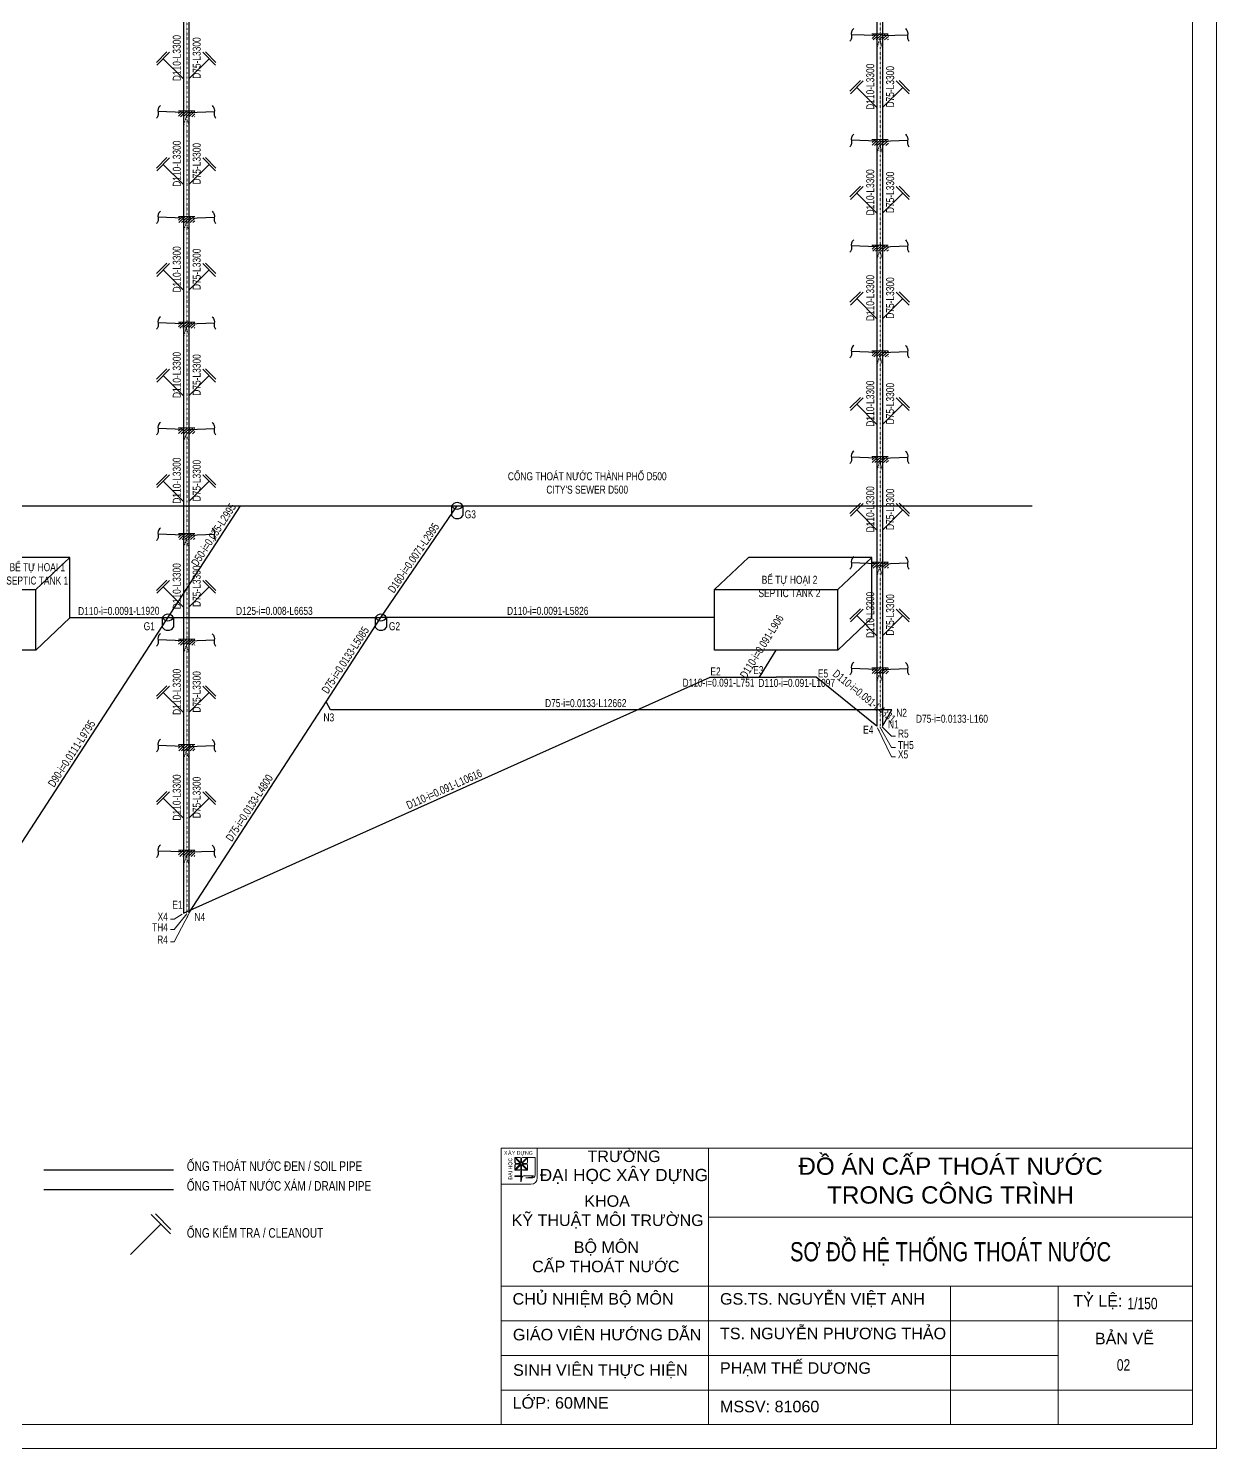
# Model space of a CAD drawing. Header units: millimetres. Extents: x -819040 to 60987, y -269988 to 131461.
# Drawn here: x -22849 to 14270, y 42361 to 86730 of the extents above; entities that cross this region are included whole.
import ezdxf
from ezdxf.enums import TextEntityAlignment as Align

# ---------------------------------------------------------------- set-up
doc = ezdxf.new("R2010")
doc.units = ezdxf.units.MM
doc.linetypes.add('DOT', pattern=[0.25, 0, -0.25])
doc.layers.get('0').update_dxf_attribs({"lineweight": 9})
doc.layers.get('Defpoints').update_dxf_attribs({"lineweight": 9})
for name, color, linetype, lineweight in [('BE TU HOAI', 6, 'Continuous', 30), ('GHI CHU', 51, 'Continuous', 9), ('GHI CHU @ 100', 51, 'Continuous', 9), ('GIENG THAM', 92, 'Continuous', 30), ('KHUNG GIAY-A2', 7, 'Continuous', 9), ('KHUNG TEN', 7, 'Continuous', 9), ('KICH THUOC', 21, 'Continuous', 13), ('KICH THUOC @ 100', 21, 'Continuous', 13), ('NETMANH', 43, 'Continuous', 9), ('THOAT HOI -DOT', 2, 'DOT', 30), ('THOAT RUA-CONTINOUS', 3, 'Continuous', 30), ('THOAT RUA-MIENG BAT', 3, 'ONG_THOAT', 30), ('THOAT XI-CONTINOUS', 6, 'Continuous', 30), ('THOAT XI-MIENG BAT', 6, 'ONG_THOAT', 30)]:
    doc.layers.add(name, color=color, linetype=linetype, lineweight=lineweight)
doc.styles.add('ARIANH', font='VnArialH.TTF')
doc.styles.add('KICH THUOC', font='arial.ttf', dxfattribs={"width": 0.75})
doc.styles.get("Standard").update_dxf_attribs({"font": 'arial.ttf', "width": 0.75})
doc.styles.add('TCVN-10', font='arial.ttf', dxfattribs={"width": 0.75, "height": 10})
doc.styles.add('TCVN-2.5', font='arial.ttf', dxfattribs={"width": 0.75, "height": 2.5})
doc.linetypes.add('ONG_THOAT', pattern='A,6,-1,[")",Standard,S=2,R=0,X=-0.466667,Y=-1],-0.2', length=7.2)
doc.dimstyles.new('TCVN-2.5 D-i-L', dxfattribs={"dimtxt": 2.5, "dimasz": 1.2, "dimexe": 1.2, "dimexo": 0, "dimgap": 0.8, "dimtad": 1, "dimtoh": 1, "dimdec": 0, "dimzin": 0, "dimdsep": 46, "dimtxsty": 'KICH THUOC', "dimblk": 'ARCHTICK', "dimcen": 1.2, "dimdle": 1.2, "dimse1": 1, "dimse2": 1, "dimsd1": 1, "dimsd2": 1, "dimclrd": 256, "dimclre": 256, "dimclrt": 256, "dimadec": 0, "dimazin": 0, "dimtm": 1e-09, "dimtfac": 1, "dimtdec": 0, "dimtofl": 0, "dimtmove": 1, "dimatfit": 2, "dimfxl": 1, "dimtolj": 1, "dimtzin": 0, "dimlwd": -1, "dimlwe": -1, "dimarcsym": 1})
doc.dimstyles.new('TCVN-2.5 D-L', dxfattribs={"dimtxt": 2.5, "dimasz": 1.2, "dimexe": 1.2, "dimexo": 0, "dimgap": 0.8, "dimtad": 1, "dimtoh": 1, "dimdec": 0, "dimzin": 0, "dimdsep": 46, "dimtxsty": 'KICH THUOC', "dimblk": 'ARCHTICK', "dimcen": 1.2, "dimdle": 1.2, "dimse1": 1, "dimse2": 1, "dimsd1": 1, "dimsd2": 1, "dimclrd": 256, "dimclre": 256, "dimclrt": 256, "dimadec": 0, "dimazin": 0, "dimtm": 1e-09, "dimtfac": 1, "dimtdec": 0, "dimtofl": 0, "dimtmove": 0, "dimatfit": 2, "dimfxl": 1, "dimtolj": 1, "dimtzin": 0, "dimlwd": -1, "dimlwe": -1, "dimarcsym": 1})
doc.dimstyles.new('TCVN-5', dxfattribs={"dimtxt": 5, "dimasz": 1.2, "dimexe": 1.2, "dimexo": 0, "dimgap": 0.8, "dimtad": 1, "dimtoh": 1, "dimdec": 0, "dimzin": 0, "dimdsep": 46, "dimtxsty": 'KICH THUOC', "dimblk": 'ARCHTICK', "dimcen": 1.2, "dimdle": 1.2, "dimclrd": 31, "dimclre": 31, "dimclrt": 256, "dimadec": 0, "dimazin": 0, "dimtm": 1e-09, "dimtfac": 1, "dimtdec": 0, "dimtix": 1, "dimtofl": 0, "dimtmove": 0, "dimatfit": 2, "dimfxl": 7, "dimfxlon": 1, "dimtolj": 1, "dimtzin": 0, "dimlwd": -1, "dimlwe": -1, "dimarcsym": 1})
pattern_1 = [(43.315316, (-253491.796, -156063.26), (-44.194174, 41.668792), [])]

# ---------------------------------------------------------------- blocks, each defined once
blk = doc.blocks.new('be_tu_hoai_khong_gian')
at = {"layer": 'BE TU HOAI'}
for p, q in [((1061, 2886), (0, 1886)), ((4915, 2886), (1061, 2886)), ((3854, 1886), (4915, 2886)), ((4915, 1000), (4915, 2886)), ((0, 0), (0, 1886)), ((0, 1886), (3854, 1886)), ((3854, 0), (3854, 1886)), ((3854, 0), (4915, 1000)), ((3854, 0), (0, 0))]:
    blk.add_line(p, q, dxfattribs=at)
blk = doc.blocks.new('_ArchTick')
at = {"color": 0, "linetype": 'ByBlock', "const_width": 0.15}
blk.add_lwpolyline([(-0.5, -0.5), (0.5, 0.5)], dxfattribs=at)
blk = doc.blocks.new('gieng_tham_khong_gian')
at = {"layer": 'GIENG THAM'}
for points in [[(-173, 0), (-173, -300)], [(173, 0), (173, -300)]]:
    blk.add_lwpolyline(points, dxfattribs=at)
for centre, start, end in [((0, -100), 30, 150), ((0, 100), 210, 330), ((0, -200), 210, 330)]:
    blk.add_arc(centre, 200, start, end, dxfattribs=at)
blk = doc.blocks.new('*U281')
at = {"layer": 'KHUNG TEN'}
for p, q in [((0, 2880), (-7200, 2880)), ((-7200, 0), (-7200, 2880)), ((-6824, 2880), (-7200, 2880)), ((-7200, 2503), (-7200, 2880)), ((-6824, 2880), (-6824, 2570)), ((-5040, 0), (-5040, 2880)), ((0, 2160), (0, 2880)), ((-7056, 2782), (-7005, 2782)), ((-7056, 2777), (-7056, 2782)), ((-7056, 2782), (-7005, 2782)), ((-7056, 2778), (-7056, 2782)), ((-7056, 2782), (-7005, 2782)), ((-7056, 2777), (-7056, 2782)), ((-7056, 2781), (-7006, 2781)), ((-7056, 2777), (-7056, 2781)), ((-7056, 2778), (-6997, 2720)), ((-7055, 2732), (-7056, 2778)), ((-7056, 2777), (-6998, 2719)), ((-7056, 2731), (-7056, 2777)), ((-7056, 2777), (-6998, 2719)), ((-7056, 2731), (-7056, 2777)), ((-7056, 2777), (-6998, 2719)), ((-7056, 2731), (-7056, 2777)), ((-7056, 2655), (-6998, 2714)), ((-7056, 2656), (-6997, 2714)), ((-7056, 2656), (-6998, 2714)), ((-7056, 2655), (-6998, 2713)), ((-7055, 2703), (-7056, 2656)), ((-7056, 2702), (-7056, 2655)), ((-7056, 2702), (-7056, 2655)), ((-7056, 2702), (-7056, 2656)), ((-7052, 2782), (-6994, 2724)), ((-7052, 2782), (-6994, 2724)), ((-7052, 2781), (-6994, 2723)), ((-7052, 2651), (-6994, 2709)), ((-7052, 2651), (-6994, 2709)), ((-7052, 2651), (-6994, 2709)), ((-7051, 2782), (-6993, 2724)), ((-7051, 2720), (-7044, 2716)), ((-7051, 2712), (-7044, 2716)), ((-7051, 2652), (-6993, 2710)), ((-7050, 2721), (-7044, 2716)), ((-7050, 2721), (-7043, 2717)), ((-7050, 2721), (-7044, 2716)), ((-7050, 2713), (-7043, 2717)), ((-7050, 2712), (-7044, 2716)), ((-7050, 2712), (-7044, 2716)), ((-6998, 2719), (-7049, 2719)), ((-6997, 2720), (-7048, 2720)), ((-6998, 2719), (-7048, 2719)), ((-6998, 2719), (-7048, 2719)), ((-6998, 2714), (-7048, 2714)), ((-6998, 2714), (-7048, 2714)), ((-6998, 2713), (-7048, 2713)), ((-6997, 2714), (-7047, 2714)), ((-6995, 2774), (-6991, 2769)), ((-6995, 2774), (-6991, 2769)), ((-6994, 2775), (-6990, 2770)), ((-6994, 2774), (-6991, 2769)), ((-6994, 2724), (-6994, 2770)), ((-6994, 2723), (-6994, 2770)), ((-6994, 2724), (-6994, 2770)), ((-6994, 2529), (-6994, 2709)), ((-6994, 2529), (-6994, 2709)), ((-6994, 2529), (-6994, 2709)), ((-6993, 2724), (-6993, 2771)), ((-6993, 2530), (-6993, 2710)), ((-6987, 2774), (-6991, 2769)), ((-6988, 2774), (-6991, 2769)), ((-6987, 2774), (-6991, 2769)), ((-6987, 2775), (-6990, 2770)), ((-6930, 2782), (-6988, 2724)), ((-6930, 2782), (-6988, 2724)), ((-6930, 2781), (-6988, 2723)), ((-6988, 2724), (-6988, 2770)), ((-6988, 2723), (-6988, 2770)), ((-6988, 2724), (-6988, 2770)), ((-6930, 2651), (-6988, 2709)), ((-6988, 2560), (-6988, 2709)), ((-6930, 2651), (-6988, 2709)), ((-6988, 2560), (-6988, 2709)), ((-6930, 2651), (-6988, 2709)), ((-6988, 2560), (-6988, 2709)), ((-6929, 2782), (-6987, 2724)), ((-6987, 2724), (-6987, 2771)), ((-6929, 2652), (-6987, 2710)), ((-6987, 2561), (-6987, 2710)), ((-6926, 2777), (-6984, 2719)), ((-6926, 2777), (-6984, 2719)), ((-6925, 2777), (-6984, 2719)), ((-6984, 2719), (-6937, 2719)), ((-6984, 2719), (-6938, 2719)), ((-6984, 2719), (-6937, 2719)), ((-6926, 2655), (-6984, 2714)), ((-6984, 2714), (-6937, 2714)), ((-6925, 2656), (-6984, 2714)), ((-6984, 2714), (-6937, 2714)), ((-6926, 2655), (-6984, 2713)), ((-6984, 2713), (-6938, 2713)), ((-6925, 2778), (-6983, 2720)), ((-6983, 2720), (-6937, 2720)), ((-6925, 2656), (-6983, 2714)), ((-6983, 2714), (-6937, 2714)), ((-6977, 2781), (-6847, 2781)), ((-6976, 2782), (-6847, 2782)), ((-6976, 2782), (-6846, 2782)), ((-6976, 2782), (-6847, 2782)), ((-6934, 2720), (-6938, 2716)), ((-6934, 2720), (-6938, 2716)), ((-6933, 2720), (-6938, 2717)), ((-6938, 2717), (-6933, 2713)), ((-6938, 2716), (-6934, 2713)), ((-6938, 2716), (-6934, 2713)), ((-6933, 2721), (-6937, 2717)), ((-6937, 2717), (-6933, 2714)), ((-6926, 2777), (-6926, 2782)), ((-6926, 2777), (-6926, 2781)), ((-6926, 2731), (-6926, 2777)), ((-6926, 2731), (-6926, 2777)), ((-6926, 2702), (-6926, 2655)), ((-6926, 2702), (-6926, 2655)), ((-6925, 2778), (-6925, 2782)), ((-6925, 2777), (-6925, 2782)), ((-6925, 2732), (-6925, 2778)), ((-6925, 2731), (-6925, 2777)), ((-6925, 2703), (-6925, 2656)), ((-6925, 2702), (-6925, 2656)), ((-6847, 2782), (-6847, 2595)), ((-6847, 2782), (-6847, 2595)), ((-6847, 2781), (-6847, 2595)), ((-6846, 2782), (-6846, 2596)), ((-6994, 2589), (-7058, 2589)), ((-7058, 2582), (-7058, 2589)), ((-6994, 2589), (-7058, 2589)), ((-7058, 2583), (-7058, 2589)), ((-6994, 2588), (-7058, 2588)), ((-7058, 2582), (-7058, 2588)), ((-6994, 2583), (-7058, 2583)), ((-6994, 2582), (-7058, 2582)), ((-6994, 2582), (-7058, 2582)), ((-6993, 2589), (-7057, 2589)), ((-7057, 2583), (-7057, 2589)), ((-6993, 2583), (-7057, 2583)), ((-7056, 2656), (-7056, 2652)), ((-7056, 2656), (-7056, 2651)), ((-7056, 2655), (-7056, 2651)), ((-7056, 2655), (-7056, 2651)), ((-7056, 2652), (-7005, 2652)), ((-7056, 2651), (-7005, 2651)), ((-7056, 2651), (-7006, 2651)), ((-7056, 2651), (-7005, 2651)), ((-6994, 2657), (-6991, 2661)), ((-6994, 2657), (-6991, 2661)), ((-6994, 2657), (-6991, 2660)), ((-6985, 2574), (-6994, 2529)), ((-6986, 2574), (-6994, 2529)), ((-6985, 2574), (-6994, 2529)), ((-6993, 2658), (-6990, 2661)), ((-6985, 2575), (-6993, 2530)), ((-6991, 2661), (-6985, 2655)), ((-6991, 2661), (-6985, 2655)), ((-6991, 2660), (-6986, 2655)), ((-6990, 2661), (-6985, 2656)), ((-6977, 2651), (-6926, 2651)), ((-6976, 2652), (-6925, 2652)), ((-6976, 2651), (-6926, 2651)), ((-6976, 2651), (-6925, 2651)), ((-6865, 2591), (-6960, 2591)), ((-6865, 2591), (-6960, 2591)), ((-6864, 2592), (-6959, 2592)), ((-6865, 2591), (-6959, 2591)), ((-6888, 2575), (-6942, 2571)), ((-6888, 2575), (-6942, 2571)), ((-6888, 2575), (-6942, 2571)), ((-6872, 2571), (-6942, 2571)), ((-6872, 2571), (-6942, 2571)), ((-6872, 2571), (-6942, 2571)), ((-6887, 2576), (-6941, 2571)), ((-6871, 2571), (-6941, 2571)), ((-6926, 2655), (-6926, 2651)), ((-6926, 2655), (-6926, 2651)), ((-6925, 2656), (-6925, 2652)), ((-6925, 2656), (-6925, 2651)), ((-6890, 2503), (-7200, 2503)), ((0, 2160), (-5040, 2160)), ((0, 1440), (0, 2160)), ((-7200, 1440), (0, 1440)), ((-2520, 0), (-2520, 1440)), ((-1401, 0), (-1401, 1440)), ((0, 1080), (0, 1440)), ((-7200, 1080), (0, 1080)), ((0, 360), (0, 1080)), ((-7200, 720), (-1401, 720)), ((-7200, 360), (0, 360)), ((0, 0), (0, 360)), ((-5040, 0), (-7200, 0)), ((-2520, 0), (-5040, 0)), ((-1440, 0), (-2520, 0)), ((0, 0), (-1440, 0))]:
    blk.add_line(p, q, dxfattribs=at)
for points in [[(0, 0), (0, 1440), (-7200, 1440), (-7200, 0)], [(-7200, 0), (0, 0)]]:
    blk.add_lwpolyline(points, dxfattribs=at)
for centre, radius, start, end in [((-7044, 2731), 12.7, 182.09, 237.073), ((-7044, 2731), 12.7, 182.09, 237.073), ((-7043, 2731), 12.7, 182.09, 237.073), ((-7045, 2702), 11.7, 117.544, 179.9029), ((-7045, 2702), 11.7, 117.544, 179.9029), ((-7044, 2702), 11.7, 117.544, 179.9029), ((-7043, 2732), 12.7, 182.09, 237.073), ((-7044, 2703), 11.7, 117.544, 179.9029), ((-7006, 2770), 11.7, 0.049, 89.951), ((-7006, 2663), 11.7, 270.049, 359.951), ((-7005, 2770), 11.7, 0.049, 89.951), ((-7005, 2771), 11.7, 0.049, 89.951), ((-7005, 2770), 11.7, 0.049, 89.951), ((-7005, 2663), 11.7, 270.049, 359.951), ((-7005, 2664), 11.7, 270.049, 359.951), ((-7005, 2663), 11.7, 270.049, 359.951), ((-6976, 2770), 11.7, 90.049, 179.951), ((-6976, 2770), 11.7, 90.049, 179.951), ((-6977, 2770), 11.7, 90.049, 179.951), ((-6976, 2663), 11.7, 180.049, 269.951), ((-6977, 2663), 11.7, 180.049, 269.951), ((-6976, 2663), 11.7, 180.049, 269.951), ((-6976, 2771), 11.7, 90.049, 179.951), ((-6976, 2664), 11.7, 180.049, 269.951), ((-6938, 2731), 11.7, 270.0009, 359.9029), ((-6938, 2702), 11.7, 0.0971, 89.9991), ((-6937, 2732), 11.7, 270.0009, 359.9029), ((-6937, 2731), 11.7, 270.0009, 359.9029), ((-6937, 2731), 11.7, 270.0009, 359.9029), ((-6937, 2702), 11.7, 0.0971, 89.9991), ((-6937, 2703), 11.7, 0.0971, 89.9991), ((-6937, 2702), 11.7, 0.0971, 89.9991), ((-6960, 2563), 28.3, 89.9871, 156.3994), ((-6959, 2564), 28.3, 89.9871, 156.3994), ((-6960, 2563), 28.3, 89.9871, 156.3994), ((-6959, 2563), 28.3, 89.9871, 156.3994), ((-6890, 2569), 65.9, 270, 0), ((-6888, 2600), 24.5, 270, 339.999), ((-6888, 2599), 24.5, 270, 339.999), ((-6888, 2600), 24.5, 270, 339.999), ((-6887, 2600), 24.5, 270, 339.999), ((-6872, 2595), 24.7, 270, 0), ((-6872, 2595), 24.7, 270, 0), ((-6872, 2595), 24.7, 270, 0), ((-6871, 2596), 24.7, 270, 0)]:
    blk.add_arc(centre, radius, start, end, dxfattribs=at)
at = {"layer": 'KHUNG TEN', "style": 'ARIANH'}
for s, p in [('x   y dùng', (-7171, 2810)), ('¢', (-7128, 2809))]:
    blk.add_text(s, height=39, dxfattribs=at).set_placement(p)
blk.add_text('®¹i häc', height=39, rotation=90, dxfattribs=at).set_placement((-7085, 2551))
for s, insert, char_height, width, attachment_point in [('{\\fArial|b0|i0|c0|p34;TRƯỜNG}', (-6301, 2854), 120, 7638.54, 1), ('{\\fArial|b0|i0|c0|p34;ĐỒ ÁN CẤP THOÁT NƯỚC\\PTRONG CÔNG TRÌNH}', (-2520, 2540), 180, 5040, 5), ('{\\fArial|b0|i0|c0|p34;ĐẠI HỌC XÂY DỰNG}', (-6798, 2663), 128, 7638.54, 1), ('\\pi796.03087;{\\fArial|b0|i0|c0|p34;KHOA\\P\\pi38.66388;KỸ THUẬT MÔI TRƯỜNG }', (-7130, 2388), 120, 2055.12, 1), ('\\pi657.88068;{\\fArial|b0|i0|c0|p34;BỘ MÔN \\P\\pi224.82474;CẤP THOÁT NƯỚC}', (-7102, 1907), 120, 1969.62, 1), ('{\\fArial|b0|i0|c0|p34;CHỦ NHIỆM BỘ MÔN}', (-7081, 1369), 120, 2368.22, 1), ('{\\fArial|b0|i0|c0|p34;GS.TS. NGUYỄN VIỆT ANH}', (-4921, 1369), 120, 2368.22, 1), ('{\\fArial|b0|i0|c0|p34;TỶ LỆ:}', (-1243, 1348), 120, 1287.18, 1), ('{\\fArial|b0|i0|c0|p34;TS. NGUYỄN PHƯƠNG THẢO}', (-4921, 1009), 120, 2537.36, 1), ('{\\fArial|b0|i0|c0|p34;GIÁO VIÊN HƯỚNG DẪN}', (-7078, 997), 120, 2368.22, 1), ('{\\fArial|b0|i0|c0|p34;BẢN VẼ }', (-1017, 956), 120, 1287.18, 1), ('{\\fArial|b0|i0|c0|p34;SINH VIÊN THỰC HIỆN}', (-7076, 628), 120, 2368.22, 1), ('{\\fArial|b0|i0|c0|p34;PHẠM THẾ DƯƠNG}', (-4921, 649), 120, 2368.22, 1), ('L{\\fArial|b0|i0|c0|p34;Ớ}P: 60MNE', (-7081, 286), 120, 2368.22, 1), ('MSSV: 81060', (-4921, 248), 120, 2368.22, 1)]:
    blk.add_mtext(s, dxfattribs=dict(at, insert=insert, char_height=char_height, width=width, attachment_point=attachment_point))
at = {"layer": 'KHUNG TEN', "width": 0.75}
blk.add_attdef('TEN_BAN_VE', text='', height=200, dxfattribs=at).set_placement((-2520, 1800), align=Align.MIDDLE_CENTER)
at = {"layer": 'KHUNG TEN', "style": 'TCVN-10', "width": 0.75}
for tag, p in [('TY_LE', (-679, 1201)), ('STT', (-789, 561)), ('NGAY_HOAN_THANH', (-1271, 121))]:
    blk.add_attdef(tag, p, '', height=120, dxfattribs=at)
blk = doc.blocks.new('*U36')
for p, q in [((0, 0), (632, 630)), ((432, 830), (831, 430)), ((518, 841), (842, 515))]:
    blk.add_line(p, q)
blk = doc.blocks.new('*U37')
for p, q in [((-518, 841), (-842, 515)), ((-432, 830), (-831, 430)), ((0, 0), (-632, 630))]:
    blk.add_line(p, q)
blk = doc.blocks.new('*U28')
at = {"layer": 'THOAT RUA-CONTINOUS'}
blk.add_blockref('*U36', (86, -520), dxfattribs=at)
at = {"layer": 'THOAT XI-CONTINOUS'}
blk.add_blockref('*U37', (-86, -520), dxfattribs=at)
blk = doc.blocks.new('*U29')
at = {"layer": 'THOAT XI-CONTINOUS', "color": 0, "linetype": 'ByBlock', "lineweight": -2, "transparency": 16777216}
for p in [(0, 39600), (0, 36300), (0, 33000), (0, 29700), (0, 26400), (0, 23100), (0, 19800), (0, 16500), (0, 13200), (0, 9900), (0, 6600), (0, 3300), (0, 0)]:
    blk.add_blockref('*U28', p, dxfattribs=at)
blk = doc.blocks.new('*U30')
at = {"layer": 'THOAT RUA-CONTINOUS'}
blk.add_blockref('*U36', (86, -520), dxfattribs=at)
at = {"layer": 'THOAT XI-CONTINOUS'}
blk.add_blockref('*U37', (-86, -520), dxfattribs=at)
blk = doc.blocks.new('*U31')
at = {"layer": 'THOAT XI-CONTINOUS', "color": 0, "linetype": 'ByBlock', "lineweight": -2, "transparency": 16777216}
for p in [(0, 39600), (0, 36300), (0, 33000), (0, 29700), (0, 26400), (0, 23100), (0, 19800), (0, 16500), (0, 13200), (0, 9900), (0, 6600), (0, 3300), (0, 0)]:
    blk.add_blockref('*U30', p, dxfattribs=at)
blk = doc.blocks.new('*D277')
at = {"layer": 'Defpoints', "color": 0, "transparency": 16777216}
for p in [(-143, 1650), (-143, 1650), (-143, -1650)]:
    blk.add_point(p, dxfattribs=at)
at = {"layer": 'KICH THUOC', "transparency": 16777216, "insert": (-351, 0), "char_height": 250, "attachment_point": 5, "rotation": 90, "style": 'KICH THUOC'}
blk.add_mtext('\\A1;D110-L3300', dxfattribs=at)
blk = doc.blocks.new('*D278')
at = {"layer": 'Defpoints', "color": 0, "transparency": 16777216}
for p in [(29, 1650), (479, 1650), (29, -1650)]:
    blk.add_point(p, dxfattribs=at)
at = {"layer": 'KICH THUOC', "transparency": 16777216, "insert": (271, 0), "char_height": 250, "attachment_point": 5, "rotation": 90, "style": 'KICH THUOC'}
blk.add_mtext('\\A1;D75-L3300', dxfattribs=at)
blk = doc.blocks.new('*D279')
at = {"layer": 'Defpoints', "color": 0, "transparency": 16777216}
for p in [(-143, 1650), (-143, 1650), (-143, -1650)]:
    blk.add_point(p, dxfattribs=at)
at = {"layer": 'KICH THUOC', "transparency": 16777216, "insert": (-351, 0), "char_height": 250, "attachment_point": 5, "rotation": 90, "style": 'KICH THUOC'}
blk.add_mtext('\\A1;D110-L3300', dxfattribs=at)
blk = doc.blocks.new('*D280')
at = {"layer": 'Defpoints', "color": 0, "transparency": 16777216}
for p in [(29, 1650), (479, 1650), (29, -1650)]:
    blk.add_point(p, dxfattribs=at)
at = {"layer": 'KICH THUOC', "transparency": 16777216, "insert": (271, 0), "char_height": 250, "attachment_point": 5, "rotation": 90, "style": 'KICH THUOC'}
blk.add_mtext('\\A1;D75-L3300', dxfattribs=at)
blk = doc.blocks.new('*D2080')
at = {"layer": 'Defpoints', "color": 0, "transparency": 16777216}
for p in [(-1553, 66458), (-1553, 66458), (-18005, 59089)]:
    blk.add_point(p, dxfattribs=at)
at = {"layer": 'KICH THUOC', "transparency": 16777216, "insert": (-9863, 62963), "char_height": 250, "attachment_point": 5, "rotation": 24.1284, "style": 'KICH THUOC'}
blk.add_mtext('\\A1;D110-i=0.091-L10616', dxfattribs=at)
blk = doc.blocks.new('*D2081')
at = {"layer": 'Defpoints', "color": 0, "transparency": 16777216}
for p in [(-1553, 66458), (-13, 66458), (-13, 66091)]:
    blk.add_point(p, dxfattribs=at)
at = {"layer": 'KICH THUOC', "transparency": 16777216, "insert": (-1289, 66288), "char_height": 250, "attachment_point": 5, "style": 'KICH THUOC'}
blk.add_mtext('\\A1;D110-i=0.091-L751', dxfattribs=at)
blk = doc.blocks.new('*D2082')
at = {"layer": 'Defpoints', "color": 0, "transparency": 16777216}
for p in [(-13, 66458), (1757, 66458), (1757, 66082)]:
    blk.add_point(p, dxfattribs=at)
at = {"layer": 'KICH THUOC', "transparency": 16777216, "insert": (1152, 66281), "char_height": 250, "attachment_point": 5, "style": 'KICH THUOC'}
blk.add_mtext('\\A1;D110-i=0.091-L1097', dxfattribs=at)
blk = doc.blocks.new('*D2083')
at = {"layer": 'Defpoints', "color": 0, "transparency": 16777216}
for p in [(1757, 66458), (3653, 64930), (3653, 64930)]:
    blk.add_point(p, dxfattribs=at)
at = {"layer": 'KICH THUOC', "transparency": 16777216, "insert": (3263, 65868), "char_height": 250, "attachment_point": 5, "rotation": 321.116, "style": 'KICH THUOC'}
blk.add_mtext('\\A1;D110-i=0.091-L4331', dxfattribs=at)
blk = doc.blocks.new('*D2084')
at = {"layer": 'Defpoints', "color": 0, "transparency": 16777216}
for p in [(4122, 65441), (4388, 65290), (3831, 64930)]:
    blk.add_point(p, dxfattribs=at)
at = {"layer": 'KICH THUOC', "transparency": 16777216, "insert": (6003, 65161), "char_height": 250, "attachment_point": 5, "style": 'KICH THUOC'}
blk.add_mtext('\\A1;D75-i=0.0133-L160', dxfattribs=at)
blk = doc.blocks.new('*D2085')
at = {"layer": 'Defpoints', "color": 0, "transparency": 16777216}
for p in [(-13710, 65441), (4122, 65441), (4122, 65441)]:
    blk.add_point(p, dxfattribs=at)
at = {"layer": 'KICH THUOC', "transparency": 16777216, "insert": (-5437, 65649), "char_height": 250, "attachment_point": 5, "style": 'KICH THUOC'}
blk.add_mtext('\\A1;D75-i=0.0133-L12662', dxfattribs=at)
blk = doc.blocks.new('*D2086')
at = {"layer": 'Defpoints', "color": 0, "transparency": 16777216}
for p in [(-11838, 68325), (-11838, 68325), (-13710, 65441)]:
    blk.add_point(p, dxfattribs=at)
at = {"layer": 'KICH THUOC', "transparency": 16777216, "insert": (-12948, 66996), "char_height": 250, "attachment_point": 5, "rotation": 57.0137, "style": 'KICH THUOC'}
blk.add_mtext('\\A1;D75-i=0.0133-L5085', dxfattribs=at)
blk = doc.blocks.new('*D2087')
at = {"layer": 'Defpoints', "color": 0, "transparency": 16777216}
for p in [(-9453, 71815), (-9453, 71815), (-11838, 68325)]:
    blk.add_point(p, dxfattribs=at)
at = {"layer": 'KICH THUOC', "transparency": 16777216, "insert": (-10817, 70187), "char_height": 250, "attachment_point": 5, "rotation": 55.6512, "style": 'KICH THUOC'}
blk.add_mtext('\\A1;D160-i=0.0071-L2995', dxfattribs=at)
blk = doc.blocks.new('*D2088')
at = {"layer": 'Defpoints', "color": 0, "transparency": 16777216}
for p in [(-11838, 68325), (-1412, 68325), (-1412, 68325)]:
    blk.add_point(p, dxfattribs=at)
at = {"layer": 'KICH THUOC', "transparency": 16777216, "insert": (-6625, 68532), "char_height": 250, "attachment_point": 5, "style": 'KICH THUOC'}
blk.add_mtext('\\A1;D110-i=0.0091-L5826', dxfattribs=at)
blk = doc.blocks.new('*D2089')
at = {"layer": 'Defpoints', "color": 0, "transparency": 16777216}
for p in [(-18492, 68325), (-11838, 68325), (-11838, 68325)]:
    blk.add_point(p, dxfattribs=at)
at = {"layer": 'KICH THUOC', "transparency": 16777216, "insert": (-15165, 68532), "char_height": 250, "attachment_point": 5, "style": 'KICH THUOC'}
blk.add_mtext('\\A1;D125-i=0.008-L6653', dxfattribs=at)
blk = doc.blocks.new('*D2090')
at = {"layer": 'Defpoints', "color": 0, "transparency": 16777216}
for p in [(-16226, 71815), (-16226, 71815), (-18492, 68325)]:
    blk.add_point(p, dxfattribs=at)
at = {"layer": 'KICH THUOC', "transparency": 16777216, "insert": (-17062, 70909), "char_height": 250, "attachment_point": 5, "rotation": 57.0137, "style": 'KICH THUOC'}
blk.add_mtext('\\A1;D50-i=0.035-L2995', dxfattribs=at)
blk = doc.blocks.new('*D2091')
at = {"layer": 'Defpoints', "color": 0, "transparency": 16777216}
for p in [(-18492, 68328), (-21556, 68310), (-18492, 68325)]:
    blk.add_point(p, dxfattribs=at)
at = {"layer": 'KICH THUOC', "transparency": 16777216, "insert": (-20025, 68529), "char_height": 250, "attachment_point": 5, "rotation": 0.2719, "style": 'KICH THUOC'}
blk.add_mtext('\\A1;D110-i=0.0091-L1920', dxfattribs=at)
blk = doc.blocks.new('*D2092')
at = {"layer": 'Defpoints', "color": 0, "transparency": 16777216}
for p in [(-18492, 68325), (-24155, 59600), (-24155, 59600)]:
    blk.add_point(p, dxfattribs=at)
at = {"layer": 'KICH THUOC', "transparency": 16777216, "insert": (-21497, 64075), "char_height": 250, "attachment_point": 5, "rotation": 57.0137, "style": 'KICH THUOC'}
blk.add_mtext('\\A1;D90-i=0.0111-L9795', dxfattribs=at)
blk = doc.blocks.new('*D2098')
at = {"layer": 'Defpoints', "color": 0, "transparency": 16777216}
for p in [(-13710, 65441), (-13710, 65441), (-17833, 59089)]:
    blk.add_point(p, dxfattribs=at)
at = {"layer": 'KICH THUOC', "transparency": 16777216, "insert": (-15946, 62378), "char_height": 250, "attachment_point": 5, "rotation": 57.0137, "style": 'KICH THUOC'}
blk.add_mtext('\\A1;D75-i=0.0133-L4800', dxfattribs=at)
blk = doc.blocks.new('*D2099')
at = {"layer": 'Defpoints', "color": 0, "transparency": 16777216}
for p in [(515, 67310), (515, 67310), (-13, 66458)]:
    blk.add_point(p, dxfattribs=at)
at = {"layer": 'KICH THUOC', "transparency": 16777216, "insert": (62, 67419), "char_height": 250, "attachment_point": 5, "rotation": 58.2337, "style": 'KICH THUOC'}
blk.add_mtext('\\A1;D110-i=0.091-L906', dxfattribs=at)
blk = doc.blocks.new('*U82')
blk.add_line((0, 0), (-792, 29))
blk.add_spline([(-720, 217), (-791, 115), (-788, -84), (-836, -170)], degree=3)
blk = doc.blocks.new('*U81')
blk.add_line((0, 0), (792, 29))
blk.add_spline([(720, 217), (791, 115), (788, -84), (836, -170)], degree=3)
blk = doc.blocks.new('*U71')
at = {"layer": 'THOAT RUA-CONTINOUS'}
blk.add_blockref('*U81', (87, -28), dxfattribs=at)
at = {"layer": 'THOAT XI-CONTINOUS'}
blk.add_blockref('*U82', (-87, -28), dxfattribs=at)
blk = doc.blocks.new('*U72')
at = {"layer": 'NETMANH', "color": 0, "linetype": 'ByBlock', "lineweight": -2, "transparency": 16777216}
for p in [(0, 42900), (0, 39600), (0, 36300), (0, 33000), (0, 29700), (0, 26400), (0, 23100), (0, 19800), (0, 16500), (0, 13200), (0, 9900), (0, 6600), (0, 3300), (0, 0)]:
    blk.add_blockref('*U71', p, dxfattribs=at)
blk = doc.blocks.new('*U73')
at = {"layer": 'THOAT RUA-CONTINOUS'}
blk.add_blockref('*U81', (87, -28), dxfattribs=at)
at = {"layer": 'THOAT XI-CONTINOUS'}
blk.add_blockref('*U82', (-87, -28), dxfattribs=at)
blk = doc.blocks.new('*U74')
at = {"layer": 'NETMANH', "color": 0, "linetype": 'ByBlock', "lineweight": -2, "transparency": 16777216}
for p in [(0, 42900), (0, 39600), (0, 36300), (0, 33000), (0, 29700), (0, 26400), (0, 23100), (0, 19800), (0, 16500), (0, 13200), (0, 9900), (0, 6600), (0, 3300), (0, 0)]:
    blk.add_blockref('*U73', p, dxfattribs=at)
blk = doc.blocks.new('*U77')
at = {"layer": 'NETMANH'}
h = blk.add_hatch(dxfattribs=at)
h.set_pattern_fill('ANSI31', color=256, scale=500)
h.set_pattern_definition(pattern_1)
h.paths.add_polyline_path([(256, 95), (-255, 95), (-255, -95), (256, -95)])
blk.add_line((-256, 95), (255, 95), dxfattribs=at)
blk = doc.blocks.new('*U78')
at = {"layer": 'NETMANH', "color": 0, "linetype": 'ByBlock', "lineweight": -2, "transparency": 16777216}
for p in [(0, 42900), (0, 39600), (0, 36300), (0, 33000), (0, 29700), (0, 26400), (0, 23100), (0, 19800), (0, 16500), (0, 13200), (0, 9900), (0, 6600), (0, 3300), (0, 0)]:
    blk.add_blockref('*U77', p, dxfattribs=at)
blk = doc.blocks.new('*U79')
at = {"layer": 'NETMANH'}
h = blk.add_hatch(dxfattribs=at)
h.set_pattern_fill('ANSI31', color=256, scale=500)
h.set_pattern_definition(pattern_1)
h.paths.add_polyline_path([(256, 95), (-255, 95), (-255, -95), (256, -95)])
blk.add_line((-256, 95), (255, 95), dxfattribs=at)
blk = doc.blocks.new('*U80')
at = {"layer": 'NETMANH', "color": 0, "linetype": 'ByBlock', "lineweight": -2, "transparency": 16777216}
for p in [(0, 42900), (0, 39600), (0, 36300), (0, 33000), (0, 29700), (0, 26400), (0, 23100), (0, 19800), (0, 16500), (0, 13200), (0, 9900), (0, 6600), (0, 3300), (0, 0)]:
    blk.add_blockref('*U79', p, dxfattribs=at)
blk = doc.blocks.new('ong_kiem_tra')
for p, q in [((0, 0), (632, 630)), ((432, 830), (831, 430)), ((518, 841), (842, 515))]:
    blk.add_line(p, q)
blk = doc.blocks.new('*U39')
at = {"layer": 'KICH THUOC @ 100'}
for p1, p2, distance, override, picture, middle in [((-143.1, -1650), (-143.1, 1650), 0, {"dimscale": 100, "dimpost": 'D110-L<>', "dimtix": 0, "dimtofl": 0, "dimtmove": 0, "dimatfit": 2}, '*D277', (-350.9, 0)), ((28.6, -1650), (28.6, 1650), -450, {"dimscale": 100, "dimpost": 'D75-L<>', "dimtix": 0, "dimtofl": 0, "dimtmove": 0, "dimatfit": 2}, '*D278', (270.9, 0))]:
    dim = blk.add_aligned_dim(p1=p1, p2=p2, distance=distance, dimstyle='TCVN-2.5 D-L', override=override, dxfattribs=at)
    dim.commit()
    dim.dimension.update_dxf_attribs({"geometry": picture, "text_midpoint": middle})
blk = doc.blocks.new('*U40')
at = {"layer": 'KICH THUOC', "color": 0, "linetype": 'ByBlock', "lineweight": -2, "transparency": 16777216}
for p in [(0, 39600), (0, 36300), (0, 33000), (0, 29700), (0, 26400), (0, 23100), (0, 19800), (0, 16500), (0, 13200), (0, 9900), (0, 6600), (0, 3300), (0, 0)]:
    blk.add_blockref('*U39', p, dxfattribs=at)
blk = doc.blocks.new('*U41')
at = {"layer": 'KICH THUOC @ 100'}
for p1, p2, distance, override, picture, middle in [((-143.1, -1650), (-143.1, 1650), 0, {"dimscale": 100, "dimpost": 'D110-L<>', "dimtix": 0, "dimtofl": 0, "dimtmove": 0, "dimatfit": 2}, '*D279', (-350.9, 0)), ((28.6, -1650), (28.6, 1650), -450, {"dimscale": 100, "dimpost": 'D75-L<>', "dimtix": 0, "dimtofl": 0, "dimtmove": 0, "dimatfit": 2}, '*D280', (270.9, 0))]:
    dim = blk.add_aligned_dim(p1=p1, p2=p2, distance=distance, dimstyle='TCVN-2.5 D-L', override=override, dxfattribs=at)
    dim.commit()
    dim.dimension.update_dxf_attribs({"geometry": picture, "text_midpoint": middle})
blk = doc.blocks.new('*U42')
at = {"layer": 'KICH THUOC', "color": 0, "linetype": 'ByBlock', "lineweight": -2, "transparency": 16777216}
for p in [(0, 39600), (0, 36300), (0, 33000), (0, 29700), (0, 26400), (0, 23100), (0, 19800), (0, 16500), (0, 13200), (0, 9900), (0, 6600), (0, 3300), (0, 0)]:
    blk.add_blockref('*U41', p, dxfattribs=at)

msp = doc.modelspace()

# ---------------------------------------------------------------- linework, layer by layer
at = {"layer": 'KHUNG GIAY-A2'}
for points in [[(14269.8, 42361.3), (14269.8, 131461.3), (-48730.2, 131461.3), (-48730.2, 42361.3)], [(-44980.2, 130711.3), (13519.8, 130711.3), (13519.8, 43111.3), (-44980.2, 43111.3)]]:
    msp.add_lwpolyline(points, close=True, dxfattribs=at)
at = {"layer": 'THOAT HOI -DOT', "ltscale": 2}
for p, q in [((3760.9, 116957.1), (3760.9, 64929.9)), ((-17903.3, 111252.7), (-17903.3, 59089.2)), ((3760.9, 86446.6), (3652.6, 86117.2)), ((3760.9, 86375.4), (3831.3, 86117.2)), ((-17903.3, 83996.7), (-18004.5, 83712.8)), ((-17903.3, 83895), (-17832.8, 83712.8)), ((3760.9, 83146.6), (3652.6, 82817.2)), ((3760.9, 83075.4), (3831.3, 82817.2)), ((-17903.3, 80696.7), (-18004.5, 80412.8)), ((-17903.3, 80595), (-17832.8, 80412.8)), ((3760.9, 79846.6), (3652.6, 79517.2)), ((3760.9, 79775.4), (3831.3, 79517.2)), ((-17903.3, 77396.7), (-18004.5, 77112.8)), ((-17903.3, 77295), (-17832.8, 77112.8)), ((3760.9, 76546.6), (3652.6, 76217.2)), ((3760.9, 76475.4), (3831.3, 76217.2)), ((-17903.3, 74096.7), (-18004.5, 73812.8)), ((-17903.3, 73995), (-17832.8, 73812.8)), ((3760.9, 73246.6), (3652.6, 72917.2)), ((3760.9, 73175.4), (3831.3, 72917.2)), ((-17903.3, 70796.7), (-18004.5, 70512.8)), ((-17903.3, 70695), (-17832.8, 70512.8)), ((3760.9, 69946.6), (3652.6, 69617.2)), ((3760.9, 69875.4), (3831.3, 69617.2)), ((-17903.3, 67496.7), (-18004.5, 67212.8)), ((-17903.3, 67395), (-17832.8, 67212.8)), ((3760.9, 66646.6), (3652.6, 66317.2)), ((3760.9, 66575.4), (3831.3, 66317.2)), ((-17903.3, 64196.7), (-18004.5, 63912.8)), ((-17903.3, 64095), (-17832.8, 63912.8)), ((-17903.3, 60896.7), (-18004.5, 60612.8)), ((-17903.3, 60795), (-17832.8, 60612.8))]:
    msp.add_line(p, q, dxfattribs=at)
at = {"layer": 'THOAT RUA-MIENG BAT', "ltscale": 2}
for p, q in [((3831.3, 109657.1), (3831.3, 64929.9)), ((-17832.8, 103952.7), (-17832.8, 59089.2)), ((-24486.3, 59089.2), (-16226.5, 71814.8)), ((-11838.3, 68324.8), (-9453.2, 71814.8)), ((-21555.8, 68324.8), (-11838.3, 68324.8)), ((-13546.7, 65692.7), (-11838.3, 68324.8)), ((-1412.3, 68324.8), (-11838.3, 68324.8)), ((-17832.8, 59089.2), (-13546.7, 65692.7)), ((-13410, 65441.1), (-13546.7, 65692.7)), ((4121.9, 65441.1), (-13410, 65441.1)), ((3831.3, 64929.9), (4121.9, 65441.1))]:
    msp.add_line(p, q, dxfattribs=at)
at = {"layer": 'THOAT RUA-MIENG BAT'}
msp.add_line((-22368.5, 50453.1), (-18316, 50453.1), dxfattribs=at)
at = {"layer": 'THOAT XI-CONTINOUS'}
msp.add_line((-34380, 71814.8), (8511.3, 71814.8), dxfattribs=at)
at = {"layer": 'THOAT XI-MIENG BAT', "ltscale": 2}
for p, q in [((3652.6, 109657.1), (3652.6, 64929.9)), ((-18004.5, 103952.7), (-18004.5, 59089.2)), ((-12.6, 66458.3), (514.9, 67310.2)), ((-18004.5, 59089.2), (-1552.6, 66458.3)), ((-1552.6, 66458.3), (514.9, 66458.3)), ((1757.4, 66458.3), (514.9, 66458.3)), ((3652.6, 64929.9), (1757.4, 66458.3))]:
    msp.add_line(p, q, dxfattribs=at)
at = {"layer": 'THOAT XI-MIENG BAT'}
msp.add_line((-22368.5, 51069.3), (-18316, 51069.3), dxfattribs=at)

# ---------------------------------------------------------------- block references
at = {"layer": 'BE TU HOAI'}
for p in [(-26470.8, 67310.2), (-1412.3, 67310.2)]:
    msp.add_blockref('be_tu_hoai_khong_gian', p, dxfattribs=at)
at = {"layer": 'GHI CHU', "xscale": 3, "yscale": 3, "zscale": 3}
msp.add_blockref('*U281', (13519.8, 43111.3), dxfattribs=at).add_auto_attribs({'TY_LE': '1/150', 'STT': '02', 'TEN_BAN_VE': 'SƠ ĐỒ HỆ THỐNG THOÁT NƯỚC'})
at = {"layer": 'GHI CHU', "xscale": 1.5, "yscale": 1.5, "zscale": 1.5}
msp.add_blockref('ong_kiem_tra', (-19657.5, 48429.2), dxfattribs=at)
at = {"layer": 'GIENG THAM'}
for p in [(-9453.2, 71814.8), (-18491.8, 68324.8), (-11838.3, 68324.8)]:
    msp.add_blockref('gieng_tham_khong_gian', p, dxfattribs=at)
at = {"layer": 'KICH THUOC'}
for name, p in [('*U42', (3802.7, 68407.1)), ('*U40', (-17861.4, 62702.7))]:
    msp.add_blockref(name, p, dxfattribs=at)
at = {"layer": 'NETMANH'}
for name, p in [('*U74', (3739.4, 66732.9)), ('*U80', (3760.1, 66662.4)), ('*U72', (-17919.6, 61028.4)), ('*U78', (-17902.7, 60958))]:
    msp.add_blockref(name, p, dxfattribs=at)
at = {"layer": 'THOAT XI-CONTINOUS'}
for name, p in [('*U31', (3745.4, 68277.4)), ('*U29', (-17918.7, 62572.6))]:
    msp.add_blockref(name, p, dxfattribs=at)

# ---------------------------------------------------------------- texts
at = {"layer": 'GHI CHU', "insert": (-9283.9, 72862.5), "char_height": 250, "attachment_point": 1}
msp.add_mtext_dynamic_manual_height_columns("\\pi1413.34108;CỐNG THOÁT NƯỚC THÀNH PHỐ D500\\P\\pi2616.4874;CITY'S SEWER D500", width=7761.027, gutter_width=301.5, heights=[819.1], dxfattribs=at)
at = {"layer": 'GHI CHU @ 100', "attachment_point": 1, "style": 'TCVN-2.5'}
for s, width, gutter_width, heights, insert, char_height in [('G3', 107.189, 312.5, [22.8], (-9217.7, 71673.5), 250), ('\\pi622.65006;BỂ TỰ HOẠI 1\\P\\pi519.75528;SEPTIC TANK 1', 2915.534, 1250, [0], (-24060.8, 70022.7), 250), ('\\pi605.51159;BỂ TỰ HOẠI 2\\P\\pi502.61681;SEPTIC TANK 2', 2915.534, 1250, [0], (-544.6, 69629), 250), ('G1', 107.189, 312.5, [22.8], (-19247.3, 68178.9), 250), ('G2', 107.189, 312.5, [22.8], (-11587.1, 68178.1), 250), ('E2', 107.189, 312.5, [22.8], (-1542.8, 66765.7), 250), ('E3', 107.189, 312.5, [22.8], (-204.4, 66806.8), 250), ('E5', 125, 312.5, [22.8], (1814.5, 66703.3), 250), ('N3', 107.189, 312.5, [22.8], (-13631, 65329), 250), ('N2', 107.189, 312.5, [22.8], (4261.9, 65474.8), 250), ('E4', 107.189, 312.5, [22.8], (3227.5, 64945), 250), ('N1', 107.189, 312.5, [22.8], (4005.8, 65111.8), 250), ('E1', 107.189, 312.5, [22.8], (-18351.8, 59475.5), 250), ('N4', 107.189, 312.5, [22.8], (-17662, 59095), 250), ('ỐNG THOÁT NƯỚC ĐEN / SOIL PIPE', 10134.5, 3750, [0], (-17899.4, 51335.6), 300), ('ỐNG THOÁT NƯỚC XÁM / DRAIN PIPE', 10134.5, 3750, [0], (-17899.4, 50719.3), 300), ('ỐNG KIỂM TRA / CLEANOUT', 10134.5, 3750, [0], (-17899.4, 49250.2), 300)]:
    msp.add_mtext_dynamic_manual_height_columns(s, width=width, gutter_width=gutter_width, heights=heights, dxfattribs=dict(at, insert=insert, char_height=char_height))
at = {"layer": 'GHI CHU @ 100', "char_height": 250, "style": 'TCVN-2.5'}
for s, insert, attachment_point in [('R5', (4315.2, 64569.9), 7), ('TH5', (4315.2, 64211.3), 7), ('X5', (4315.2, 63919.3), 7), ('X4', (-18491.3, 58856.3), 9), ('TH4', (-18491.3, 58523.8), 9), ('R4', (-18491.3, 58140.7), 9)]:
    msp.add_mtext(s, dxfattribs=dict(at, insert=insert, attachment_point=attachment_point))

# ---------------------------------------------------------------- dimensions: what is measured, and where the dimension line sits
at = {"layer": 'KICH THUOC @ 100'}
for base, p1, p2, angle, text, picture, middle in [((-16226.5, 71814.8), (-18491.8, 68324.8), (-16226.5, 71814.8), 57.01373, 'D50-i=0.035-L2995', '*D2090', (-16887.7, 70796.1)), ((514.9, 67310.2), (-12.6, 66458.3), (514.9, 67310.2), 58.23372, 'D110-i=0.091-L906', '*D2099', (239, 67310.2)), ((3652.6, 64929.9), (1757.4, 66458.3), (3652.6, 64929.9), 321.11602, 'D110-i=0.091-L4331', '*D2083', (3132.2, 65706.5)), ((-12.6, 66091.1), (-1552.6, 66458.3), (-12.6, 66458.3), 0, 'D110-i=0.091-L751', '*D2081', (-1289, 66080)), ((1757.4, 66081.9), (-12.6, 66458.3), (1757.4, 66458.3), 0, 'D110-i=0.091-L1097', '*D2082', (1151.7, 66072.9)), ((4121.9, 65441.1), (-13710, 65441.1), (4121.9, 65441.1), 0, 'D75-i=0.0133-L12662', '*D2085', (-5436.8, 65441.1)), ((4388.2, 65289.7), (3831.3, 64929.9), (4121.9, 65441.1), 60.38397, 'D75-i=0.0133-L160', '*D2084', (4894, 64952.9))]:
    dim = msp.add_linear_dim(base=base, p1=p1, p2=p2, angle=angle, text=text, dimstyle='TCVN-2.5 D-i-L', override={"dimscale": 100, "dimpost": 'D-i=-L<>', "dimtix": 0, "dimtofl": 0, "dimtmove": 1, "dimatfit": 2}, dxfattribs=at)
    dim.commit()
    dim.dimension.update_dxf_attribs({"geometry": picture, "text_midpoint": middle, "dimtype": 161})
for p1, p2, distance, text, picture, middle in [((-11838.3, 68324.8), (-9453.2, 71814.8), 0, 'D160-i=0.0071-L2995', '*D2087', (-10817.2, 70186.9)), ((-21555.8, 68310.2), (-18491.8, 68324.8), 3.5, 'D110-i=0.0091-L1920', '*D2091', (-20024.8, 68528.7)), ((-18491.8, 68324.8), (-11838.3, 68324.8), 0, 'D125-i=0.008-L6653', '*D2089', (-15165, 68532.5)), ((-13710, 65441.1), (-11838.3, 68324.8), 0, 'D75-i=0.0133-L5085', '*D2086', (-12948.4, 66996)), ((-11838.3, 68324.8), (-1412.3, 68324.8), 0, 'D110-i=0.0091-L5826', '*D2088', (-6625.3, 68532.4)), ((-18491.8, 68324.8), (-24154.7, 59600), 0, 'D90-i=0.0111-L9795', '*D2092', (-21497.4, 64075.4)), ((-18004.5, 59089.2), (-1552.6, 66458.3), 0, 'D110-i=0.091-L10616', '*D2080', (-9863.4, 62963.2)), ((-17832.8, 59089.2), (-13710, 65441.1), 0, 'D75-i=0.0133-L4800', '*D2098', (-15945.6, 62378.2))]:
    dim = msp.add_aligned_dim(p1=p1, p2=p2, distance=distance, text=text, dimstyle='TCVN-2.5 D-i-L', override={"dimscale": 100, "dimpost": 'D-i=-L<>', "dimtix": 0, "dimtofl": 0, "dimtmove": 1, "dimatfit": 2}, dxfattribs=at)
    dim.commit()
    dim.dimension.update_dxf_attribs({"geometry": picture, "text_midpoint": middle})

# ---------------------------------------------------------------- leaders
at = {"layer": 'GHI CHU @ 100', "annotation_type": 0, "has_hookline": 1}
for points, hookline_direction, text_width in [([(3681.2, 64882.9), (4115.2, 63969.3), (4235.2, 63969.3)], 0, 308.7), ([(3753.9, 64904.9), (4115.2, 64261.3), (4235.2, 64261.3)], 0, 478.2), ([(3824.3, 64904.9), (4115.2, 64619.9), (4235.2, 64619.9)], 0, 303.8), ([(-17903.3, 59064.2), (-18291.3, 58573.8), (-18411.3, 58573.8)], 1, 476), ([(-18047.8, 59055.2), (-18291.3, 58906.3), (-18411.3, 58906.3)], 1, 306.6), ([(-17832.8, 59064.2), (-18291.3, 58190.7), (-18411.3, 58190.7)], 1, 301.6)]:
    msp.add_leader(points, dimstyle='TCVN-5', override={"dimscale": 100, "dimgap": 0.8, "dimtad": 0}, dxfattribs=dict(at, hookline_direction=hookline_direction, text_width=text_width))

doc.saveas('drawing.dxf')
